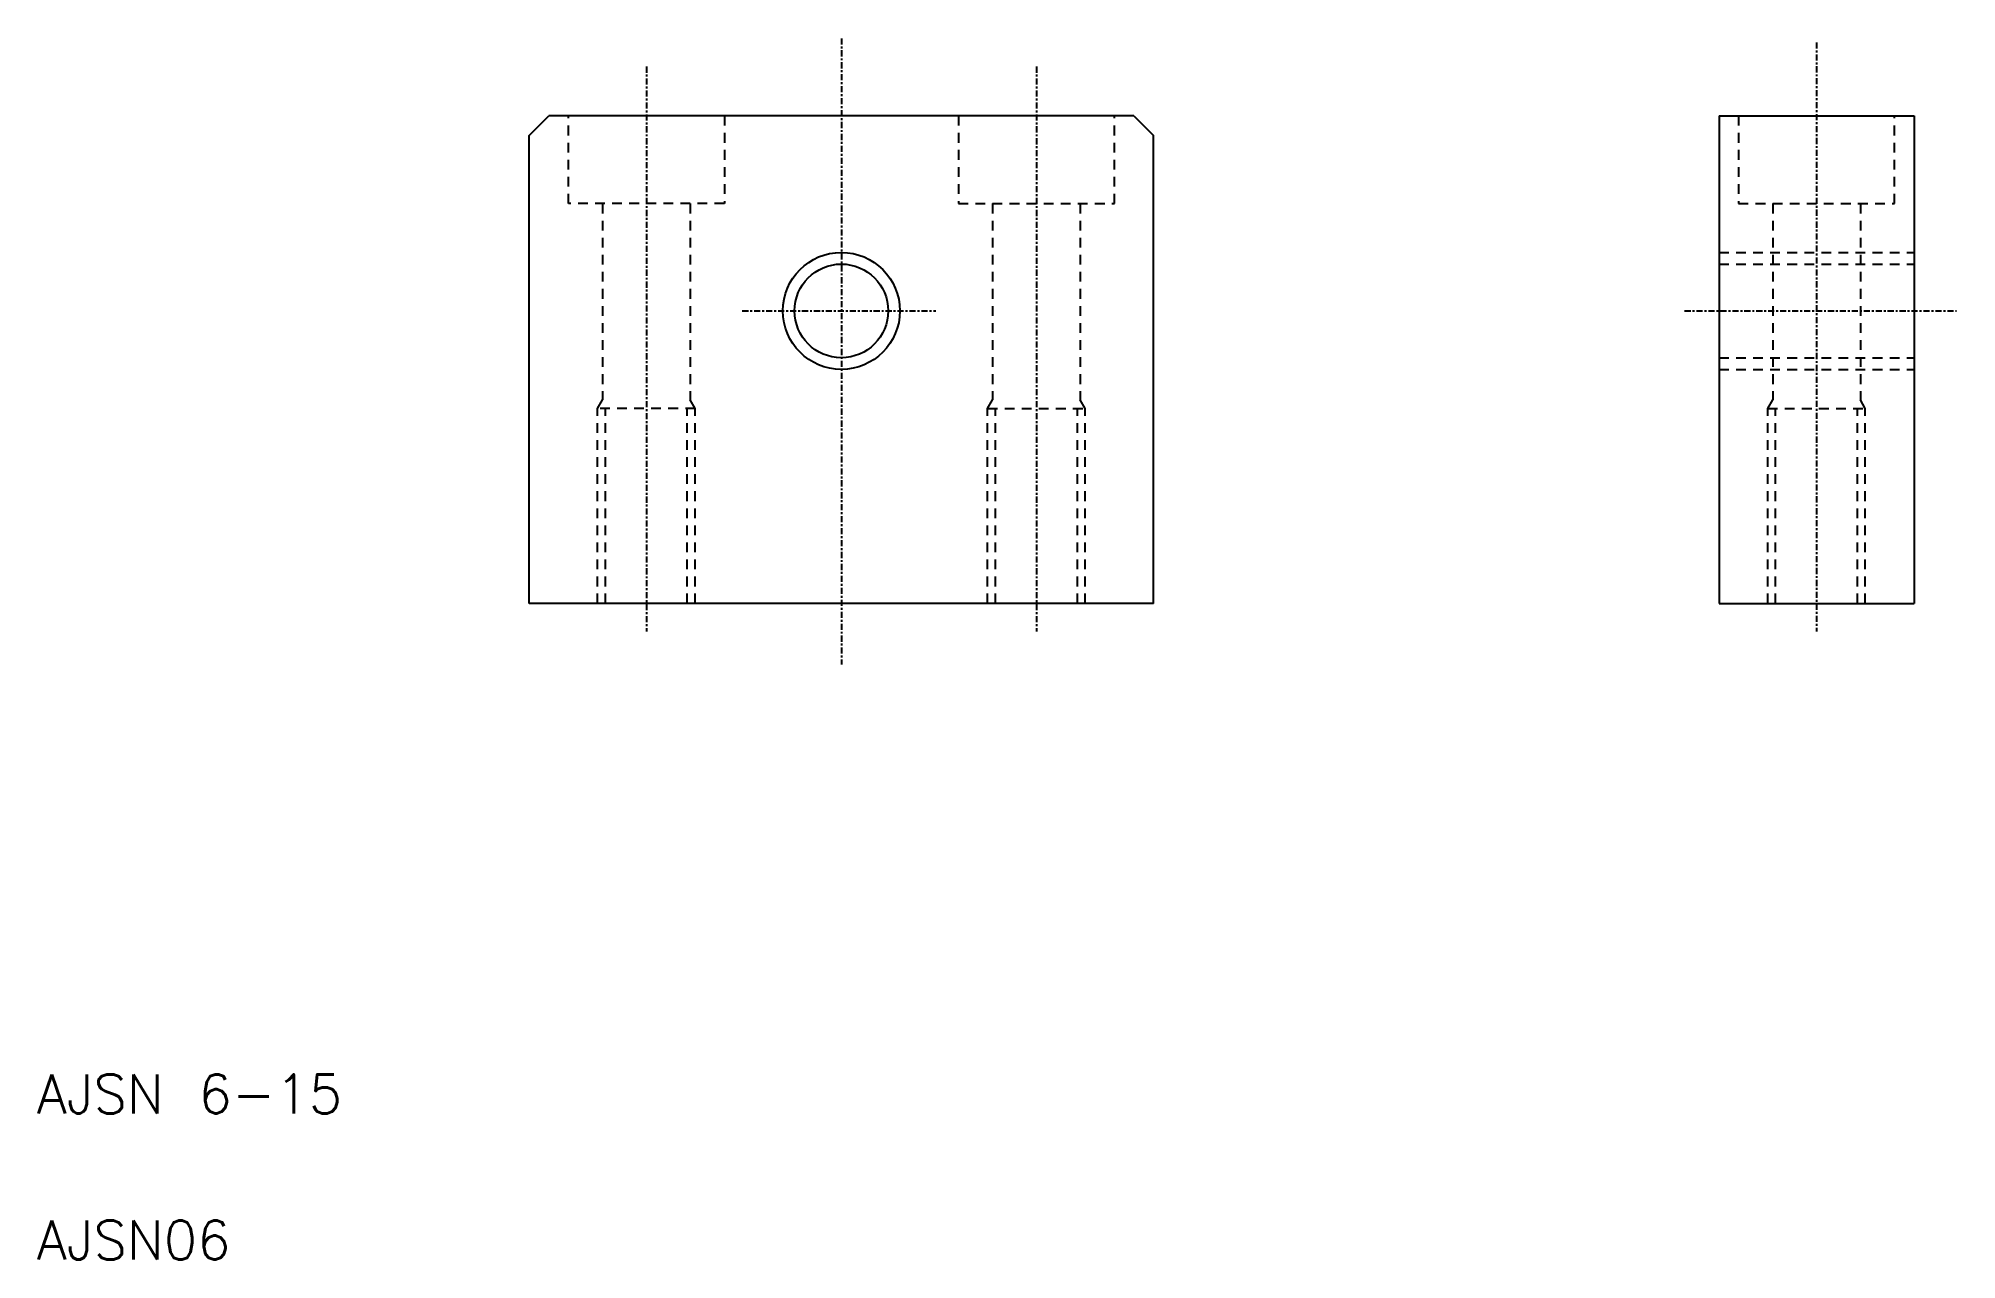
# Model space of a CAD drawing. Extents: x 5.1 to 103.4, y 5 to 67.6.
import ezdxf

# ---------------------------------------------------------------- set-up
doc = ezdxf.new("R2010")
doc.units = 0
doc.header["$LTSCALE"] = 0.25
doc.linetypes.add('CENTER', pattern=[2, 1.25, -0.25, 0.25, -0.25])
doc.linetypes.add('DASHED', pattern=[3.5, 2, -1.5])
doc.layers.get('0').update_dxf_attribs({"linetype": 'CONTINUOUS'})
doc.layers.add('CENTER', color=1, linetype='CENTER')
doc.styles.get("Standard").update_dxf_attribs({"font": 'TXT', "bigfont": 'BIGFONT'})

msp = doc.modelspace()

# ---------------------------------------------------------------- linework, layer by layer
at = {"color": 7, "linetype": 'CONTINUOUS'}
for p, q in [((30.259, 62.649), (31.259, 63.649)), ((61.259, 63.649), (31.259, 63.649)), ((61.259, 63.649), (62.259, 62.649)), ((91.259, 63.649), (101.259, 63.649)), ((91.259, 63.649), (91.259, 38.649)), ((101.259, 63.649), (101.259, 38.649)), ((30.259, 38.649), (30.259, 62.649)), ((62.259, 38.649), (62.259, 62.649)), ((62.259, 38.649), (30.259, 38.649)), ((91.259, 38.649), (101.259, 38.649))]:
    msp.add_line(p, q, dxfattribs=at)
at = {"color": 3, "linetype": 'DASHED'}
for p, q in [((32.259, 59.149), (32.259, 63.649)), ((40.259, 63.649), (40.259, 59.149)), ((52.259, 63.649), (52.259, 59.149)), ((60.259, 59.149), (60.259, 63.649)), ((92.259, 63.649), (92.259, 59.149)), ((100.259, 59.149), (100.259, 63.649)), ((40.259, 59.149), (32.259, 59.149)), ((34.009, 59.149), (34.009, 49.085)), ((38.509, 59.149), (38.509, 49.085)), ((52.259, 59.149), (60.259, 59.149)), ((54.009, 59.149), (54.009, 49.085)), ((58.509, 59.149), (58.509, 49.085)), ((92.259, 59.149), (100.259, 59.149)), ((94.009, 59.149), (94.009, 49.085)), ((98.509, 59.149), (98.509, 49.085)), ((91.259, 56.649), (101.259, 56.649)), ((91.259, 56.049), (101.259, 56.049)), ((91.259, 51.249), (101.259, 51.249)), ((91.259, 50.649), (101.259, 50.649)), ((33.759, 48.652), (34.009, 49.085)), ((38.759, 48.652), (33.759, 48.652)), ((33.759, 38.649), (33.759, 48.652)), ((34.159, 38.649), (34.159, 48.652)), ((38.359, 38.649), (38.359, 48.652)), ((38.759, 48.652), (38.509, 49.085)), ((38.759, 38.649), (38.759, 48.652)), ((53.759, 48.652), (54.009, 49.085)), ((53.759, 48.652), (58.759, 48.652)), ((53.759, 38.649), (53.759, 48.652)), ((54.159, 38.649), (54.159, 48.652)), ((58.359, 38.649), (58.359, 48.652)), ((58.759, 48.652), (58.509, 49.085)), ((58.759, 38.649), (58.759, 48.652)), ((93.759, 48.652), (94.009, 49.085)), ((93.759, 38.649), (93.759, 48.652)), ((93.759, 48.652), (98.759, 48.652)), ((94.159, 38.649), (94.159, 48.652)), ((98.359, 38.649), (98.359, 48.652)), ((98.759, 48.652), (98.509, 49.085)), ((98.759, 38.649), (98.759, 48.652))]:
    msp.add_line(p, q, dxfattribs=at)
for p, q in [((30.259, 50.649), (30.26, 50.649)), ((30.259, 44.649), (30.259, 44.649))]:
    msp.add_line(p, q)
at = {"color": 3, "linetype": 'CONTINUOUS'}
msp.add_circle((46.259, 53.649), 3, dxfattribs=at)
at = {"color": 7, "linetype": 'CONTINUOUS'}
msp.add_circle((46.259, 53.649), 2.4, dxfattribs=at)
at = {"layer": 'CENTER', "color": 1, "linetype": 'CENTER'}
for p, q in [((46.259, 67.623), (46.259, 35.524)), ((96.259, 67.416), (96.259, 37.204)), ((36.259, 66.175), (36.259, 37.204)), ((56.259, 66.175), (56.259, 37.204)), ((41.176, 53.649), (51.107, 53.649)), ((89.492, 53.649), (103.441, 53.649))]:
    msp.add_line(p, q, dxfattribs=at)

# ---------------------------------------------------------------- texts
for s, p in [('AJSN 6-15', (5, 12.5)), ('AJSN06', (5, 5))]:
    msp.add_text(s, height=2).set_placement(p)

doc.saveas('drawing.dxf')
